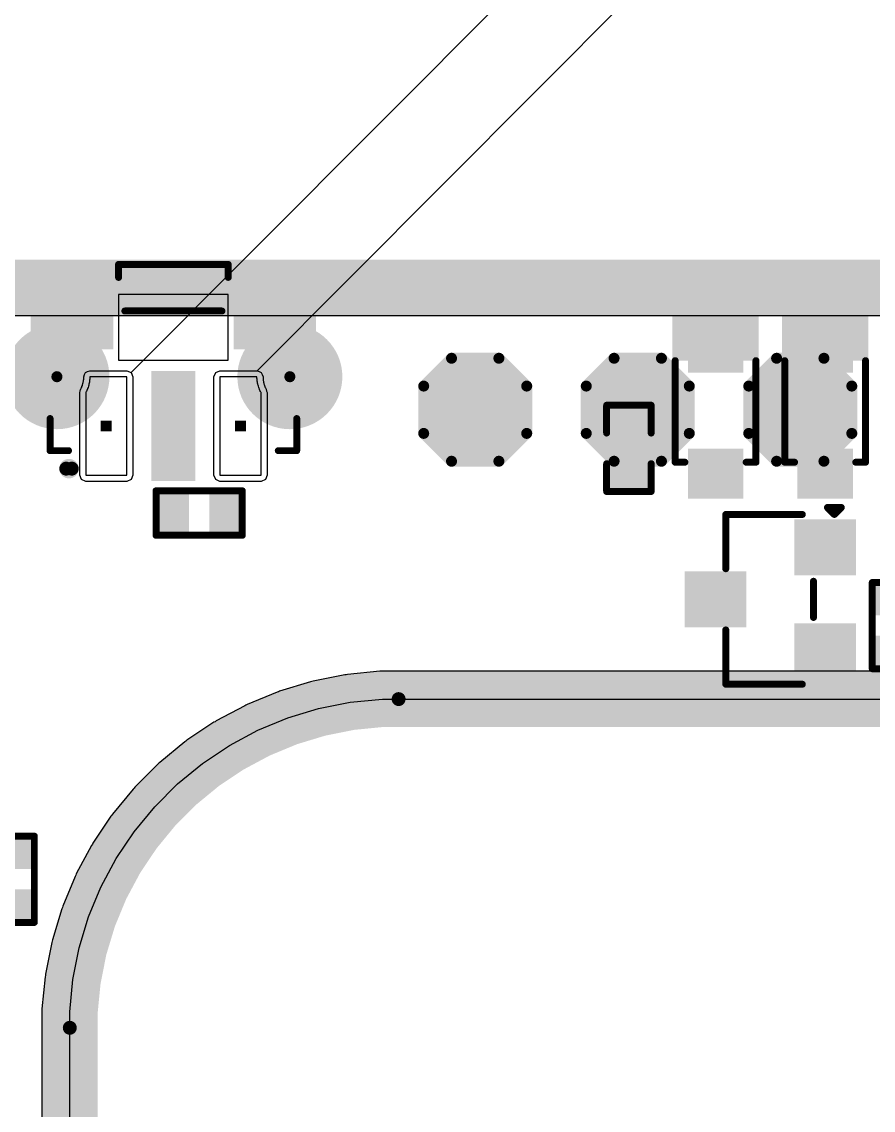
# Model space of a CAD drawing. Header units: inches. Extents: x -5 to 5450, y -4 to 5452.
# Drawn here: x 51.73 to 67.26, y 24.22 to 44.09 of the extents above; entities that cross this region are included whole.
import ezdxf

# ---------------------------------------------------------------- set-up
doc = ezdxf.new("R2010")
doc.units = ezdxf.units.IN
for name, color, linetype in [('Board_outline', 216, 'Continuous'), ('Bottom Layer', 5, 'Continuous'), ('Bottom Overlay', 54, 'Continuous'), ('Bottom Paste', 16, 'Continuous'), ('Bottom Solder', 6, 'Continuous'), ('Dimensions', 6, 'Continuous'), ('Ground', 76, 'Continuous'), ('Keep-Out Layer', 6, 'Continuous'), ('Multi-Layer', 9, 'Continuous'), ('Pad Holes', 156, 'Continuous'), ('Power', 16, 'Continuous'), ('Top Layer', 1, 'Continuous'), ('Top Overlay', 2, 'Continuous'), ('Top Paste', 8, 'Continuous'), ('Top Solder', 216, 'Continuous')]:
    doc.layers.add(name, color=color, linetype=linetype)

# ---------------------------------------------------------------- blocks, each defined once
blk = doc.blocks.new('TL3340AF160QG_B_20')
at = {"layer": 'Bottom Layer'}
for points in [[(-1.2, 0.525), (-2.5, 0.525), (-2.5, 1.425), (-1.2, 1.425)], [(1.2, 1.425), (2.5, 1.425), (2.5, 0.525), (1.2, 0.525)], [(-0.3, -0.075), (0.3, -0.075), (0.3, -1.875), (-0.3, -1.875)], [(-1.325, -0.875), (-1.125, -0.875), (-1.125, -1.075), (-1.325, -1.075)], [(-1.325, -0.875), (-1.125, -0.875), (-1.125, -1.075), (-1.325, -1.075)], [(1.125, -0.875), (1.325, -0.875), (1.325, -1.075), (1.125, -1.075)], [(1.125, -0.875), (1.325, -0.875), (1.325, -1.075), (1.125, -1.075)]]:
    blk.add_hatch(color=5, dxfattribs=at).paths.add_polyline_path(points)
at = {"layer": 'Bottom Paste'}
for points in [[(-1.2, 0.525), (-2.5, 0.525), (-2.5, 1.425), (-1.2, 1.425)], [(1.2, 1.425), (2.5, 1.425), (2.5, 0.525), (1.2, 0.525)], [(-0.3, -0.075), (0.3, -0.075), (0.3, -1.875), (-0.3, -1.875)]]:
    blk.add_hatch(color=16, dxfattribs=at).paths.add_polyline_path(points)
at = {"layer": 'Bottom Solder'}
for points in [[(-1.098, 0.423), (-2.602, 0.423), (-2.602, 1.527), (-1.098, 1.527)], [(1.098, 1.527), (2.602, 1.527), (2.602, 0.423), (1.098, 0.423)], [(-0.402, 0.027), (0.402, 0.027), (0.402, -1.977), (-0.402, -1.977)]]:
    blk.add_hatch(color=6, dxfattribs=at).paths.add_polyline_path(points)
h = blk.add_hatch(color=6, dxfattribs=at)
edge = h.paths.add_edge_path()
edge.add_arc((-2.125, -0.075), 0.102, 0, 360)
h = blk.add_hatch(color=6, dxfattribs=at)
edge = h.paths.add_edge_path()
edge.add_arc((2.125, -0.075), 0.102, 0, 360)
at = {"layer": 'Ground'}
h = blk.add_hatch(color=76, dxfattribs=at)
edge = h.paths.add_edge_path()
edge.add_arc((-2.125, -0.075), 0.958, 0, 360)
h = blk.add_hatch(color=76, dxfattribs=at)
edge = h.paths.add_edge_path()
edge.add_arc((2.125, -0.075), 0.958, 0, 360)
at = {"layer": 'Pad Holes'}
h = blk.add_hatch(color=7, dxfattribs=at)
edge = h.paths.add_edge_path()
edge.add_arc((-2.125, -0.075), 0.45, 0, 360)
h = blk.add_hatch(color=7, dxfattribs=at)
edge = h.paths.add_edge_path()
edge.add_arc((2.125, -0.075), 0.45, 0, 360)
at = {"layer": 'Power'}
h = blk.add_hatch(color=16, dxfattribs=at)
edge = h.paths.add_edge_path()
edge.add_arc((-2.125, -0.075), 0.958, 0, 360)
h = blk.add_hatch(color=16, dxfattribs=at)
edge = h.paths.add_edge_path()
edge.add_arc((2.125, -0.075), 0.958, 0, 360)
at = {"layer": 'Top Solder'}
h = blk.add_hatch(color=216, dxfattribs=at)
edge = h.paths.add_edge_path()
edge.add_arc((-2.125, -0.075), 0.102, 0, 360)
h = blk.add_hatch(color=216, dxfattribs=at)
edge = h.paths.add_edge_path()
edge.add_arc((2.125, -0.075), 0.102, 0, 360)
at = {"layer": 'Bottom Layer'}
for p, q in [((-1.536, -0.191), (-1.54, -0.209)), ((-1.533, -0.173), (-1.536, -0.191)), ((-1.531, -0.155), (-1.533, -0.173)), ((-1.53, -0.146), (-1.531, -0.155)), ((-1.529, -0.138), (-1.53, -0.146)), ((-1.53, -0.146), (-1.53, -0.146)), ((-1.526, -0.12), (-1.529, -0.138)), ((-1.525, -0.102), (-1.526, -0.12)), ((-0.85, -0.075), (-1.525, -0.075)), ((-1.525, -0.075), (-1.525, -0.084)), ((-1.525, -0.084), (-1.525, -0.102)), ((-0.85, -1.875), (-0.85, -0.075)), ((1.525, -0.075), (0.85, -0.075)), ((0.85, -0.075), (0.85, -1.875)), ((1.525, -0.084), (1.525, -0.075)), ((1.525, -0.102), (1.525, -0.084)), ((1.526, -0.12), (1.525, -0.102)), ((1.529, -0.138), (1.526, -0.12)), ((1.53, -0.146), (1.529, -0.138)), ((1.531, -0.155), (1.53, -0.146)), ((1.53, -0.146), (1.53, -0.146)), ((1.533, -0.173), (1.531, -0.155)), ((1.536, -0.191), (1.533, -0.173)), ((1.54, -0.209), (1.536, -0.191)), ((-1.595, -0.358), (-1.6, -0.365)), ((-1.6, -0.365), (-1.6, -0.375)), ((-1.6, -0.375), (-1.6, -1.875)), ((-1.587, -0.343), (-1.595, -0.358)), ((-1.579, -0.327), (-1.587, -0.343)), ((-1.572, -0.311), (-1.579, -0.327)), ((-1.569, -0.302), (-1.572, -0.311)), ((-1.565, -0.292), (-1.569, -0.302)), ((-1.557, -0.271), (-1.565, -0.292)), ((-1.551, -0.25), (-1.557, -0.271)), ((-1.545, -0.228), (-1.551, -0.25)), ((-1.543, -0.218), (-1.545, -0.228)), ((-1.54, -0.209), (-1.543, -0.218)), ((1.543, -0.218), (1.54, -0.209)), ((1.545, -0.228), (1.543, -0.218)), ((1.551, -0.25), (1.545, -0.228)), ((1.557, -0.271), (1.551, -0.25)), ((1.565, -0.292), (1.557, -0.271)), ((1.569, -0.302), (1.565, -0.292)), ((1.572, -0.311), (1.569, -0.302)), ((1.579, -0.327), (1.572, -0.311)), ((1.587, -0.343), (1.579, -0.327)), ((1.595, -0.358), (1.587, -0.343)), ((1.6, -0.365), (1.595, -0.358)), ((1.6, -0.375), (1.6, -0.365)), ((1.6, -1.875), (1.6, -0.375)), ((-1.6, -1.875), (-0.85, -1.875)), ((0.85, -1.875), (1.6, -1.875))]:
    blk.add_line(p, q, dxfattribs=at)
at = {"layer": 'Bottom Overlay', "const_width": 0.127}
for points in [[(-1, 1.975), (1, 1.975)], [(-1, 1.738), (-1, 1.975)], [(1, 1.738), (1, 1.975)], [(-0.887, 1.125), (0.887, 1.125)], [(-2.25, -1.425), (-2.25, -0.839)], [(2.25, -1.425), (2.25, -0.839)], [(-2.25, -1.425), (-1.913, -1.425)], [(1.913, -1.425), (2.25, -1.425)]]:
    blk.add_lwpolyline(points, dxfattribs=at)
at = {"layer": 'Bottom Overlay'}
for points, const_width in [([(-1.032, 1.975, 1), (-0.968, 1.975, 1)], 0.0635), ([(-1.032, 1.975, 1), (-0.968, 1.975, 1)], 0.0635), ([(0.968, 1.975, 1), (1.032, 1.975, 1)], 0.0635), ([(0.968, 1.975, 1), (1.032, 1.975, 1)], 0.0635), ([(-1.032, 1.738, 1), (-0.968, 1.738, 1)], 0.0635), ([(0.968, 1.738, 1), (1.032, 1.738, 1)], 0.0635), ([(-0.918, 1.125, 1), (-0.855, 1.125, 1)], 0.0635), ([(0.855, 1.125, 1), (0.918, 1.125, 1)], 0.0635), ([(-2.282, -0.839, 1), (-2.218, -0.839, 1)], 0.0635), ([(2.218, -0.839, 1), (2.282, -0.839, 1)], 0.0635), ([(-2.282, -1.425, 1), (-2.218, -1.425, 1)], 0.0635), ([(-2.282, -1.425, 1), (-2.218, -1.425, 1)], 0.0635), ([(-1.945, -1.425, 1), (-1.882, -1.425, 1)], 0.0635), ([(1.882, -1.425, 1), (1.945, -1.425, 1)], 0.0635), ([(2.218, -1.425, 1), (2.282, -1.425, 1)], 0.0635), ([(2.218, -1.425, 1), (2.282, -1.425, 1)], 0.0635), ([(-1.854, -1.753, 1), (-1.956, -1.753, 1)], 0.254), ([(-2.019, -1.753, 1), (-1.892, -1.753, 1)], 0.127), ([(-1.918, -1.753, 1), (-1.791, -1.753, 1)], 0.127)]:
    blk.add_lwpolyline(points, format="xyb", close=True, dxfattribs=dict(at, const_width=const_width))
at = {"layer": 'Bottom Solder'}
for p, q in [((-0.772, 0.003), (5395.378, 5414.549)), ((1.526, 0.035), (5395.378, 5414.549)), ((-1.619, -0.037), (-1.604, 0.001)), ((-1.604, 0.001), (-1.603, 0.002)), ((-1.603, 0.003), (-1.565, 0.019)), ((-1.603, 0.002), (-1.603, 0.003)), ((-1.565, 0.019), (-1.527, 0.035)), ((-1.527, 0.035), (-1.526, 0.035)), ((-1.526, 0.035), (-1.525, 0.035)), ((-1.525, 0.035), (-0.85, 0.035)), ((-0.85, 0.035), (-0.772, 0.003)), ((-0.772, 0.003), (-0.74, -0.075)), ((0.74, -0.075), (0.772, 0.003)), ((0.772, 0.003), (0.85, 0.035)), ((0.85, 0.035), (1.525, 0.035)), ((1.525, 0.035), (1.526, 0.035)), ((1.526, 0.035), (1.527, 0.035)), ((1.527, 0.035), (1.565, 0.018)), ((1.565, 0.018), (1.603, 0.003)), ((1.603, 0.003), (1.603, 0.002)), ((1.603, 0.002), (1.604, 0.001)), ((1.604, 0.001), (1.619, -0.037)), ((-1.652, -0.203), (-1.65, -0.194)), ((-1.65, -0.194), (-1.648, -0.192)), ((-1.649, -0.189), (-1.647, -0.182)), ((-1.648, -0.192), (-1.649, -0.189)), ((-1.647, -0.182), (-1.644, -0.169)), ((-1.644, -0.169), (-1.642, -0.157)), ((-1.642, -0.157), (-1.64, -0.143)), ((-1.64, -0.143), (-1.639, -0.136)), ((-1.639, -0.129), (-1.637, -0.123)), ((-1.638, -0.133), (-1.639, -0.129)), ((-1.639, -0.136), (-1.638, -0.133)), ((-1.637, -0.123), (-1.636, -0.11)), ((-1.636, -0.11), (-1.635, -0.097)), ((-1.635, -0.075), (-1.619, -0.037)), ((-1.635, -0.076), (-1.635, -0.075)), ((-1.635, -0.077), (-1.635, -0.076)), ((-1.635, -0.084), (-1.635, -0.077)), ((-1.635, -0.097), (-1.635, -0.084)), ((-0.74, -0.075), (-0.74, -1.875)), ((0.74, -1.875), (0.74, -0.075)), ((1.619, -0.037), (1.635, -0.075)), ((1.635, -0.075), (1.635, -0.076)), ((1.635, -0.076), (1.635, -0.077)), ((1.635, -0.077), (1.635, -0.084)), ((1.635, -0.084), (1.635, -0.097)), ((1.635, -0.097), (1.636, -0.11)), ((1.636, -0.11), (1.637, -0.123)), ((1.637, -0.123), (1.639, -0.129)), ((1.639, -0.129), (1.638, -0.133)), ((1.638, -0.133), (1.639, -0.136)), ((1.639, -0.136), (1.64, -0.143)), ((1.64, -0.143), (1.642, -0.157)), ((1.642, -0.157), (1.644, -0.169)), ((1.644, -0.169), (1.647, -0.182)), ((1.647, -0.182), (1.649, -0.189)), ((1.649, -0.189), (1.648, -0.192)), ((1.648, -0.192), (1.65, -0.194)), ((1.65, -0.194), (1.652, -0.203)), ((-1.71, -0.366), (-1.699, -0.338)), ((-1.71, -0.375), (-1.71, -0.366)), ((-1.71, -1.875), (-1.71, -0.375)), ((-1.699, -0.338), (-1.694, -0.309)), ((-1.694, -0.309), (-1.691, -0.303)), ((-1.691, -0.303), (-1.685, -0.292)), ((-1.685, -0.292), (-1.68, -0.281)), ((-1.68, -0.281), (-1.675, -0.27)), ((-1.675, -0.27), (-1.672, -0.264)), ((-1.672, -0.264), (-1.671, -0.262)), ((-1.671, -0.26), (-1.668, -0.252)), ((-1.671, -0.262), (-1.671, -0.26)), ((-1.668, -0.252), (-1.661, -0.235)), ((-1.661, -0.235), (-1.656, -0.22)), ((-1.656, -0.22), (-1.652, -0.203)), ((1.652, -0.203), (1.656, -0.22)), ((1.656, -0.22), (1.661, -0.235)), ((1.661, -0.235), (1.668, -0.252)), ((1.668, -0.252), (1.671, -0.26)), ((1.671, -0.26), (1.671, -0.262)), ((1.671, -0.262), (1.672, -0.264)), ((1.672, -0.264), (1.675, -0.27)), ((1.675, -0.27), (1.679, -0.281)), ((1.679, -0.281), (1.685, -0.292)), ((1.685, -0.292), (1.691, -0.303)), ((1.691, -0.303), (1.694, -0.309)), ((1.694, -0.309), (1.699, -0.338)), ((1.699, -0.338), (1.71, -0.366)), ((1.71, -0.366), (1.71, -0.375)), ((1.71, -0.375), (1.71, -1.875)), ((-1.678, -1.953), (-1.71, -1.875)), ((-1.6, -1.985), (-1.678, -1.953)), ((-0.85, -1.985), (-1.6, -1.985)), ((-0.772, -1.953), (-0.85, -1.985)), ((-0.74, -1.875), (-0.772, -1.953)), ((0.772, -1.953), (0.74, -1.875)), ((0.85, -1.985), (0.772, -1.953)), ((1.6, -1.985), (0.85, -1.985)), ((1.678, -1.953), (1.6, -1.985)), ((1.71, -1.875), (1.678, -1.953))]:
    blk.add_line(p, q, dxfattribs=at)
at = {"layer": 'Keep-Out Layer'}
for p, q in [((1, 1.425), (-1, 1.425)), ((-1, 1.425), (-1, 0.225)), ((1, 0.225), (1, 1.425)), ((-1, 0.225), (1, 0.225))]:
    blk.add_line(p, q, dxfattribs=at)
blk = doc.blocks.new('R___0402_B_62')
at = {"layer": 'Bottom Layer'}
for points in [[(-0.241, 0.318), (-0.241, -0.318), (-0.699, -0.318), (-0.699, 0.318)], [(0.699, 0.318), (0.699, -0.318), (0.241, -0.318), (0.241, 0.318)]]:
    blk.add_hatch(color=5, dxfattribs=at).paths.add_polyline_path(points)
at = {"layer": 'Bottom Paste'}
for points in [[(-0.241, 0.318), (-0.241, -0.318), (-0.699, -0.318), (-0.699, 0.318)], [(0.699, 0.318), (0.699, -0.318), (0.241, -0.318), (0.241, 0.318)]]:
    blk.add_hatch(color=16, dxfattribs=at).paths.add_polyline_path(points)
at = {"layer": 'Bottom Solder'}
for points in [[(-0.186, 0.373), (-0.186, -0.373), (-0.754, -0.373), (-0.754, 0.373)], [(0.754, 0.373), (0.754, -0.373), (0.186, -0.373), (0.186, 0.373)]]:
    blk.add_hatch(color=6, dxfattribs=at).paths.add_polyline_path(points)
at = {"layer": 'Bottom Overlay'}
for points, const_width in [([(0.787, 0.406), (-0.787, 0.406)], 0.127), ([(-0.787, 0.406), (-0.787, -0.406)], 0.127), ([(0.813, 0.432), (-0.813, 0.432)], 0.00323), ([(0.787, 0.406), (0.787, -0.406)], 0.127), ([(0.787, -0.406), (-0.787, -0.406)], 0.127)]:
    blk.add_lwpolyline(points, dxfattribs=dict(at, const_width=const_width))
for points, const_width in [([(-0.819, 0.406, 1), (-0.756, 0.406, 1)], 0.0635), ([(-0.819, 0.406, 1), (-0.756, 0.406, 1)], 0.0635), ([(-0.814, 0.432, 1), (-0.812, 0.432, 1)], 0.00161), ([(0.756, 0.406, 1), (0.819, 0.406, 1)], 0.0635), ([(0.756, 0.406, 1), (0.819, 0.406, 1)], 0.0635), ([(0.812, 0.432, 1), (0.814, 0.432, 1)], 0.00161), ([(-0.819, -0.406, 1), (-0.756, -0.406, 1)], 0.0635), ([(-0.819, -0.406, 1), (-0.756, -0.406, 1)], 0.0635), ([(0.756, -0.406, 1), (0.819, -0.406, 1)], 0.0635), ([(0.756, -0.406, 1), (0.819, -0.406, 1)], 0.0635)]:
    blk.add_lwpolyline(points, format="xyb", close=True, dxfattribs=dict(at, const_width=const_width))
blk = doc.blocks.new('R___0402_75')
at = {"layer": 'Top Layer'}
for points in [[(-0.699, -0.318), (-0.699, 0.318), (-0.241, 0.318), (-0.241, -0.318)], [(0.241, -0.318), (0.241, 0.318), (0.699, 0.318), (0.699, -0.318)]]:
    blk.add_hatch(color=1, dxfattribs=at).paths.add_polyline_path(points)
at = {"layer": 'Top Paste'}
for points in [[(-0.699, -0.318), (-0.699, 0.318), (-0.241, 0.318), (-0.241, -0.318)], [(0.241, -0.318), (0.241, 0.318), (0.699, 0.318), (0.699, -0.318)]]:
    blk.add_hatch(color=8, dxfattribs=at).paths.add_polyline_path(points)
at = {"layer": 'Top Solder'}
for points in [[(-0.754, -0.373), (-0.754, 0.373), (-0.186, 0.373), (-0.186, -0.373)], [(0.186, -0.373), (0.186, 0.373), (0.754, 0.373), (0.754, -0.373)]]:
    blk.add_hatch(color=216, dxfattribs=at).paths.add_polyline_path(points)
at = {"layer": 'Top Overlay'}
for points, const_width in [([(-0.787, 0.406), (0.787, 0.406)], 0.127), ([(-0.787, 0.406), (-0.787, -0.406)], 0.127), ([(0.787, 0.406), (0.787, -0.406)], 0.127), ([(-0.787, -0.406), (0.787, -0.406)], 0.127), ([(-0.813, -0.432), (0.813, -0.432)], 0.00323)]:
    blk.add_lwpolyline(points, dxfattribs=dict(at, const_width=const_width))
for points, const_width in [([(-0.819, 0.406, 1), (-0.756, 0.406, 1)], 0.0635), ([(-0.819, 0.406, 1), (-0.756, 0.406, 1)], 0.0635), ([(0.756, 0.406, 1), (0.819, 0.406, 1)], 0.0635), ([(0.756, 0.406, 1), (0.819, 0.406, 1)], 0.0635), ([(-0.819, -0.406, 1), (-0.756, -0.406, 1)], 0.0635), ([(-0.819, -0.406, 1), (-0.756, -0.406, 1)], 0.0635), ([(0.756, -0.406, 1), (0.819, -0.406, 1)], 0.0635), ([(0.756, -0.406, 1), (0.819, -0.406, 1)], 0.0635), ([(-0.814, -0.432, 1), (-0.812, -0.432, 1)], 0.00161), ([(0.812, -0.432, 1), (0.814, -0.432, 1)], 0.00161)]:
    blk.add_lwpolyline(points, format="xyb", close=True, dxfattribs=dict(at, const_width=const_width))
blk = doc.blocks.new('R___0402_B_81')
at = {"layer": 'Bottom Layer'}
for points in [[(-0.241, 0.318), (-0.241, -0.318), (-0.699, -0.318), (-0.699, 0.318)], [(0.699, 0.318), (0.699, -0.318), (0.241, -0.318), (0.241, 0.318)]]:
    blk.add_hatch(color=5, dxfattribs=at).paths.add_polyline_path(points)
at = {"layer": 'Bottom Paste'}
for points in [[(-0.241, 0.318), (-0.241, -0.318), (-0.699, -0.318), (-0.699, 0.318)], [(0.699, 0.318), (0.699, -0.318), (0.241, -0.318), (0.241, 0.318)]]:
    blk.add_hatch(color=16, dxfattribs=at).paths.add_polyline_path(points)
at = {"layer": 'Bottom Solder'}
for points in [[(-0.186, 0.373), (-0.186, -0.373), (-0.754, -0.373), (-0.754, 0.373)], [(0.754, 0.373), (0.754, -0.373), (0.186, -0.373), (0.186, 0.373)]]:
    blk.add_hatch(color=6, dxfattribs=at).paths.add_polyline_path(points)
at = {"layer": 'Bottom Overlay'}
for points, const_width in [([(-0.787, 0.406), (0.787, 0.406)], 0.127), ([(-0.787, 0.406), (-0.787, -0.406)], 0.127), ([(-0.813, 0.432), (0.813, 0.432)], 0.00323), ([(0.787, 0.406), (0.787, -0.406)], 0.127), ([(-0.787, -0.406), (0.787, -0.406)], 0.127)]:
    blk.add_lwpolyline(points, dxfattribs=dict(at, const_width=const_width))
for points, const_width in [([(-0.819, 0.406, 1), (-0.756, 0.406, 1)], 0.0635), ([(-0.819, 0.406, 1), (-0.756, 0.406, 1)], 0.0635), ([(-0.814, 0.432, 1), (-0.812, 0.432, 1)], 0.00161), ([(0.756, 0.406, 1), (0.819, 0.406, 1)], 0.0635), ([(0.756, 0.406, 1), (0.819, 0.406, 1)], 0.0635), ([(0.812, 0.432, 1), (0.814, 0.432, 1)], 0.00161), ([(-0.819, -0.406, 1), (-0.756, -0.406, 1)], 0.0635), ([(-0.819, -0.406, 1), (-0.756, -0.406, 1)], 0.0635), ([(0.756, -0.406, 1), (0.819, -0.406, 1)], 0.0635), ([(0.756, -0.406, 1), (0.819, -0.406, 1)], 0.0635)]:
    blk.add_lwpolyline(points, format="xyb", close=True, dxfattribs=dict(at, const_width=const_width))
blk = doc.blocks.new('SOT_23_B_98')
at = {"layer": 'Bottom Layer'}
for points in [[(-1.36, 1.46), (-0.54, 1.46), (-0.54, 0.54), (-1.36, 0.54)], [(0.54, 1.46), (1.36, 1.46), (1.36, 0.54), (0.54, 0.54)], [(-0.41, -0.54), (0.41, -0.54), (0.41, -1.46), (-0.41, -1.46)]]:
    blk.add_hatch(color=5, dxfattribs=at).paths.add_polyline_path(points)
at = {"layer": 'Bottom Paste'}
for points in [[(-1.36, 1.46), (-0.54, 1.46), (-0.54, 0.54), (-1.36, 0.54)], [(0.54, 1.46), (1.36, 1.46), (1.36, 0.54), (0.54, 0.54)], [(-0.41, -0.54), (0.41, -0.54), (0.41, -1.46), (-0.41, -1.46)]]:
    blk.add_hatch(color=16, dxfattribs=at).paths.add_polyline_path(points)
at = {"layer": 'Bottom Solder'}
for points in [[(-1.462, 1.562), (-0.438, 1.562), (-0.438, 0.438), (-1.462, 0.438)], [(0.438, 1.562), (1.462, 1.562), (1.462, 0.438), (0.438, 0.438)], [(-0.512, -0.438), (0.512, -0.438), (0.512, -1.562), (-0.512, -1.562)]]:
    blk.add_hatch(color=6, dxfattribs=at).paths.add_polyline_path(points)
at = {"layer": 'Bottom Overlay', "const_width": 0.127}
for points in [[(-1.549, 1.168), (-1.676, 1.295)], [(-1.676, 1.041), (-1.676, 1.295)], [(-1.676, 1.041), (-1.549, 1.168)], [(0.33, 0.787), (-0.33, 0.787)], [(-1.549, -0.813), (-1.549, 0.584)], [(1.549, -0.813), (1.549, 0.584)], [(-0.559, -0.813), (-1.549, -0.813)], [(1.549, -0.813), (0.559, -0.813)]]:
    blk.add_lwpolyline(points, dxfattribs=at)
at = {"layer": 'Bottom Overlay', "const_width": 0.0635}
for points in [[(-1.708, 1.295, 1), (-1.645, 1.295, 1)], [(-1.708, 1.295, 1), (-1.645, 1.295, 1)], [(-1.581, 1.168, 1), (-1.518, 1.168, 1)], [(-1.581, 1.168, 1), (-1.518, 1.168, 1)], [(-1.708, 1.041, 1), (-1.645, 1.041, 1)], [(-1.708, 1.041, 1), (-1.645, 1.041, 1)], [(-0.362, 0.787, 1), (-0.298, 0.787, 1)], [(0.298, 0.787, 1), (0.362, 0.787, 1)], [(-1.581, 0.584, 1), (-1.518, 0.584, 1)], [(1.518, 0.584, 1), (1.581, 0.584, 1)], [(-1.581, -0.813, 1), (-1.518, -0.813, 1)], [(-1.581, -0.813, 1), (-1.518, -0.813, 1)], [(-0.591, -0.813, 1), (-0.527, -0.813, 1)], [(0.527, -0.813, 1), (0.591, -0.813, 1)], [(1.518, -0.813, 1), (1.581, -0.813, 1)], [(1.518, -0.813, 1), (1.581, -0.813, 1)]]:
    blk.add_lwpolyline(points, format="xyb", close=True, dxfattribs=at)
blk = doc.blocks.new('T__________132')
at = {"layer": 'Top Layer'}
blk.add_hatch(color=1, dxfattribs=at).paths.add_polyline_path([(0.381, 0.762), (-0.381, 0.762), (-0.762, 0.381), (-0.762, -0.381), (-0.381, -0.762), (0.381, -0.762), (0.762, -0.381), (0.762, 0.381)])
at = {"layer": 'Top Paste'}
blk.add_hatch(color=8, dxfattribs=at).paths.add_polyline_path([(0.381, 0.762), (-0.381, 0.762), (-0.762, 0.381), (-0.762, -0.381), (-0.381, -0.762), (0.381, -0.762), (0.762, -0.381), (0.762, 0.381)])
at = {"layer": 'Top Solder'}
blk.add_hatch(color=216, dxfattribs=at).paths.add_polyline_path([(0.432, 0.864), (-0.432, 0.864), (-0.864, 0.432), (-0.864, -0.432), (-0.432, -0.864), (0.432, -0.864), (0.864, -0.432), (0.864, 0.432)])
at = {"layer": 'Top Overlay', "const_width": 0.2}
for points in [[(-0.432, 0.94), (-0.94, 0.432)], [(0.432, 0.94), (-0.432, 0.94)], [(0.94, 0.432), (0.432, 0.94)], [(-0.94, 0.432), (-0.94, -0.432)], [(0.94, 0.432), (0.94, -0.432)], [(-0.432, -0.94), (-0.94, -0.432)], [(0.94, -0.432), (0.432, -0.94)], [(0.432, -0.94), (-0.432, -0.94)]]:
    blk.add_lwpolyline(points, dxfattribs=at)
at = {"layer": 'Top Overlay', "const_width": 0.1}
for points in [[(-0.482, 0.94, 1), (-0.382, 0.94, 1)], [(-0.482, 0.94, 1), (-0.382, 0.94, 1)], [(0.382, 0.94, 1), (0.482, 0.94, 1)], [(0.382, 0.94, 1), (0.482, 0.94, 1)], [(-0.99, 0.432, 1), (-0.89, 0.432, 1)], [(-0.99, 0.432, 1), (-0.89, 0.432, 1)], [(0.89, 0.432, 1), (0.99, 0.432, 1)], [(0.89, 0.432, 1), (0.99, 0.432, 1)], [(-0.99, -0.432, 1), (-0.89, -0.432, 1)], [(-0.99, -0.432, 1), (-0.89, -0.432, 1)], [(0.89, -0.432, 1), (0.99, -0.432, 1)], [(0.89, -0.432, 1), (0.99, -0.432, 1)], [(-0.482, -0.94, 1), (-0.382, -0.94, 1)], [(-0.482, -0.94, 1), (-0.382, -0.94, 1)], [(0.382, -0.94, 1), (0.482, -0.94, 1)], [(0.382, -0.94, 1), (0.482, -0.94, 1)]]:
    blk.add_lwpolyline(points, format="xyb", close=True, dxfattribs=at)
blk = doc.blocks.new('T__________135')
at = {"layer": 'Top Layer'}
blk.add_hatch(color=1, dxfattribs=at).paths.add_polyline_path([(0.381, 0.762), (-0.381, 0.762), (-0.762, 0.381), (-0.762, -0.381), (-0.381, -0.762), (0.381, -0.762), (0.762, -0.381), (0.762, 0.381)])
at = {"layer": 'Top Paste'}
blk.add_hatch(color=8, dxfattribs=at).paths.add_polyline_path([(0.381, 0.762), (-0.381, 0.762), (-0.762, 0.381), (-0.762, -0.381), (-0.381, -0.762), (0.381, -0.762), (0.762, -0.381), (0.762, 0.381)])
at = {"layer": 'Top Solder'}
blk.add_hatch(color=216, dxfattribs=at).paths.add_polyline_path([(0.432, 0.864), (-0.432, 0.864), (-0.864, 0.432), (-0.864, -0.432), (-0.432, -0.864), (0.432, -0.864), (0.864, -0.432), (0.864, 0.432)])
at = {"layer": 'Top Overlay', "const_width": 0.2}
for points in [[(-0.432, 0.94), (-0.94, 0.432)], [(0.432, 0.94), (-0.432, 0.94)], [(0.94, 0.432), (0.432, 0.94)], [(-0.94, 0.432), (-0.94, -0.432)], [(0.94, 0.432), (0.94, -0.432)], [(-0.432, -0.94), (-0.94, -0.432)], [(0.94, -0.432), (0.432, -0.94)], [(0.432, -0.94), (-0.432, -0.94)]]:
    blk.add_lwpolyline(points, dxfattribs=at)
at = {"layer": 'Top Overlay', "const_width": 0.1}
for points in [[(-0.482, 0.94, 1), (-0.382, 0.94, 1)], [(-0.482, 0.94, 1), (-0.382, 0.94, 1)], [(0.382, 0.94, 1), (0.482, 0.94, 1)], [(0.382, 0.94, 1), (0.482, 0.94, 1)], [(-0.99, 0.432, 1), (-0.89, 0.432, 1)], [(-0.99, 0.432, 1), (-0.89, 0.432, 1)], [(0.89, 0.432, 1), (0.99, 0.432, 1)], [(0.89, 0.432, 1), (0.99, 0.432, 1)], [(-0.99, -0.432, 1), (-0.89, -0.432, 1)], [(-0.99, -0.432, 1), (-0.89, -0.432, 1)], [(0.89, -0.432, 1), (0.99, -0.432, 1)], [(0.89, -0.432, 1), (0.99, -0.432, 1)], [(-0.482, -0.94, 1), (-0.382, -0.94, 1)], [(-0.482, -0.94, 1), (-0.382, -0.94, 1)], [(0.382, -0.94, 1), (0.482, -0.94, 1)], [(0.382, -0.94, 1), (0.482, -0.94, 1)]]:
    blk.add_lwpolyline(points, format="xyb", close=True, dxfattribs=at)
blk = doc.blocks.new('T__________139')
at = {"layer": 'Top Layer'}
blk.add_hatch(color=1, dxfattribs=at).paths.add_polyline_path([(0.381, 0.762), (-0.381, 0.762), (-0.762, 0.381), (-0.762, -0.381), (-0.381, -0.762), (0.381, -0.762), (0.762, -0.381), (0.762, 0.381)])
at = {"layer": 'Top Paste'}
blk.add_hatch(color=8, dxfattribs=at).paths.add_polyline_path([(0.381, 0.762), (-0.381, 0.762), (-0.762, 0.381), (-0.762, -0.381), (-0.381, -0.762), (0.381, -0.762), (0.762, -0.381), (0.762, 0.381)])
at = {"layer": 'Top Solder'}
blk.add_hatch(color=216, dxfattribs=at).paths.add_polyline_path([(0.432, 0.864), (-0.432, 0.864), (-0.864, 0.432), (-0.864, -0.432), (-0.432, -0.864), (0.432, -0.864), (0.864, -0.432), (0.864, 0.432)])
at = {"layer": 'Top Overlay', "const_width": 0.2}
for points in [[(-0.432, 0.94), (-0.94, 0.432)], [(0.432, 0.94), (-0.432, 0.94)], [(0.94, 0.432), (0.432, 0.94)], [(-0.94, 0.432), (-0.94, -0.432)], [(0.94, 0.432), (0.94, -0.432)], [(-0.432, -0.94), (-0.94, -0.432)], [(0.94, -0.432), (0.432, -0.94)], [(0.432, -0.94), (-0.432, -0.94)]]:
    blk.add_lwpolyline(points, dxfattribs=at)
at = {"layer": 'Top Overlay', "const_width": 0.1}
for points in [[(-0.482, 0.94, 1), (-0.382, 0.94, 1)], [(-0.482, 0.94, 1), (-0.382, 0.94, 1)], [(0.382, 0.94, 1), (0.482, 0.94, 1)], [(0.382, 0.94, 1), (0.482, 0.94, 1)], [(-0.99, 0.432, 1), (-0.89, 0.432, 1)], [(-0.99, 0.432, 1), (-0.89, 0.432, 1)], [(0.89, 0.432, 1), (0.99, 0.432, 1)], [(0.89, 0.432, 1), (0.99, 0.432, 1)], [(-0.99, -0.432, 1), (-0.89, -0.432, 1)], [(-0.99, -0.432, 1), (-0.89, -0.432, 1)], [(0.89, -0.432, 1), (0.99, -0.432, 1)], [(0.89, -0.432, 1), (0.99, -0.432, 1)], [(-0.482, -0.94, 1), (-0.382, -0.94, 1)], [(-0.482, -0.94, 1), (-0.382, -0.94, 1)], [(0.382, -0.94, 1), (0.482, -0.94, 1)], [(0.382, -0.94, 1), (0.482, -0.94, 1)]]:
    blk.add_lwpolyline(points, format="xyb", close=True, dxfattribs=at)
blk = doc.blocks.new('SOD_323_B_171')
at = {"layer": 'Bottom Layer'}
for points in [[(-0.75, -0.45), (-1.55, -0.45), (-1.55, 0.45), (-0.75, 0.45)], [(1.55, -0.45), (0.75, -0.45), (0.75, 0.45), (1.55, 0.45)]]:
    blk.add_hatch(color=5, dxfattribs=at).paths.add_polyline_path(points)
at = {"layer": 'Bottom Overlay'}
for points in [[(-2.007, 0.482), (-0.914, 0.482), (-0.914, 0.787), (-2.007, 0.787)], [(-2.007, -0.509), (-1.575, -0.509), (-1.575, 0.507), (-2.007, 0.507)], [(-2.007, -0.788), (-0.914, -0.788), (-0.914, -0.483), (-2.007, -0.483)]]:
    blk.add_hatch(color=54, dxfattribs=at).paths.add_polyline_path(points)
at = {"layer": 'Bottom Paste'}
for points in [[(-0.75, -0.45), (-1.55, -0.45), (-1.55, 0.45), (-0.75, 0.45)], [(1.55, -0.45), (0.75, -0.45), (0.75, 0.45), (1.55, 0.45)]]:
    blk.add_hatch(color=16, dxfattribs=at).paths.add_polyline_path(points)
at = {"layer": 'Bottom Solder'}
for points in [[(-0.695, -0.505), (-1.605, -0.505), (-1.605, 0.505), (-0.695, 0.505)], [(1.605, -0.505), (0.695, -0.505), (0.695, 0.505), (1.605, 0.505)]]:
    blk.add_hatch(color=6, dxfattribs=at).paths.add_polyline_path(points)
at = {"layer": 'Bottom Overlay', "const_width": 0.127}
for points in [[(0.94, 0.737), (-0.914, 0.737)], [(0.94, 0.559), (0.94, 0.737)], [(0.94, -0.737), (0.94, -0.559)], [(0.94, -0.737), (-0.914, -0.737)]]:
    blk.add_lwpolyline(points, dxfattribs=at)
at = {"layer": 'Bottom Overlay', "const_width": 0.0635}
for points in [[(-0.946, 0.737, 1), (-0.883, 0.737, 1)], [(0.908, 0.737, 1), (0.972, 0.737, 1)], [(0.908, 0.737, 1), (0.972, 0.737, 1)], [(0.908, 0.559, 1), (0.972, 0.559, 1)], [(0.908, -0.559, 1), (0.972, -0.559, 1)], [(-0.946, -0.737, 1), (-0.883, -0.737, 1)], [(0.908, -0.737, 1), (0.972, -0.737, 1)], [(0.908, -0.737, 1), (0.972, -0.737, 1)]]:
    blk.add_lwpolyline(points, format="xyb", close=True, dxfattribs=at)
blk = doc.blocks.new('SOD_323_B_172')
at = {"layer": 'Bottom Layer'}
for points in [[(-0.75, -0.45), (-1.55, -0.45), (-1.55, 0.45), (-0.75, 0.45)], [(1.55, -0.45), (0.75, -0.45), (0.75, 0.45), (1.55, 0.45)]]:
    blk.add_hatch(color=5, dxfattribs=at).paths.add_polyline_path(points)
at = {"layer": 'Bottom Overlay'}
for points in [[(-2.007, 0.482), (-0.914, 0.482), (-0.914, 0.787), (-2.007, 0.787)], [(-2.007, -0.509), (-1.575, -0.509), (-1.575, 0.507), (-2.007, 0.507)], [(-2.007, -0.788), (-0.914, -0.788), (-0.914, -0.483), (-2.007, -0.483)]]:
    blk.add_hatch(color=54, dxfattribs=at).paths.add_polyline_path(points)
at = {"layer": 'Bottom Paste'}
for points in [[(-0.75, -0.45), (-1.55, -0.45), (-1.55, 0.45), (-0.75, 0.45)], [(1.55, -0.45), (0.75, -0.45), (0.75, 0.45), (1.55, 0.45)]]:
    blk.add_hatch(color=16, dxfattribs=at).paths.add_polyline_path(points)
at = {"layer": 'Bottom Solder'}
for points in [[(-0.695, -0.505), (-1.605, -0.505), (-1.605, 0.505), (-0.695, 0.505)], [(1.605, -0.505), (0.695, -0.505), (0.695, 0.505), (1.605, 0.505)]]:
    blk.add_hatch(color=6, dxfattribs=at).paths.add_polyline_path(points)
at = {"layer": 'Bottom Overlay', "const_width": 0.127}
for points in [[(0.94, 0.737), (-0.914, 0.737)], [(0.94, 0.559), (0.94, 0.737)], [(0.94, -0.737), (0.94, -0.559)], [(0.94, -0.737), (-0.914, -0.737)]]:
    blk.add_lwpolyline(points, dxfattribs=at)
at = {"layer": 'Bottom Overlay', "const_width": 0.0635}
for points in [[(-0.946, 0.737, 1), (-0.883, 0.737, 1)], [(0.908, 0.737, 1), (0.972, 0.737, 1)], [(0.908, 0.737, 1), (0.972, 0.737, 1)], [(0.908, 0.559, 1), (0.972, 0.559, 1)], [(0.908, -0.559, 1), (0.972, -0.559, 1)], [(-0.946, -0.737, 1), (-0.883, -0.737, 1)], [(0.908, -0.737, 1), (0.972, -0.737, 1)], [(0.908, -0.737, 1), (0.972, -0.737, 1)]]:
    blk.add_lwpolyline(points, format="xyb", close=True, dxfattribs=at)
blk = doc.blocks.new('____0402_B_225')
at = {"layer": 'Bottom Layer'}
for points in [[(-0.241, 0.318), (-0.241, -0.318), (-0.699, -0.318), (-0.699, 0.318)], [(0.699, 0.318), (0.699, -0.318), (0.241, -0.318), (0.241, 0.318)]]:
    blk.add_hatch(color=5, dxfattribs=at).paths.add_polyline_path(points)
at = {"layer": 'Bottom Paste'}
for points in [[(-0.241, 0.318), (-0.241, -0.318), (-0.699, -0.318), (-0.699, 0.318)], [(0.699, 0.318), (0.699, -0.318), (0.241, -0.318), (0.241, 0.318)]]:
    blk.add_hatch(color=16, dxfattribs=at).paths.add_polyline_path(points)
at = {"layer": 'Bottom Solder'}
for points in [[(-0.181, 0.377), (-0.181, -0.377), (-0.758, -0.377), (-0.758, 0.377)], [(0.758, 0.377), (0.758, -0.377), (0.181, -0.377), (0.181, 0.377)]]:
    blk.add_hatch(color=6, dxfattribs=at).paths.add_polyline_path(points)
at = {"layer": 'Bottom Overlay', "const_width": 0.127}
for points in [[(-0.787, 0.406), (-0.279, 0.406)], [(-0.787, 0.406), (-0.787, -0.406)], [(0.279, 0.406), (0.787, 0.406)], [(0.787, 0.406), (0.787, -0.406)], [(-0.787, -0.406), (-0.279, -0.406)], [(0.279, -0.406), (0.787, -0.406)]]:
    blk.add_lwpolyline(points, dxfattribs=at)
at = {"layer": 'Bottom Overlay', "const_width": 0.0635}
for points in [[(-0.819, 0.406, 1), (-0.756, 0.406, 1)], [(-0.819, 0.406, 1), (-0.756, 0.406, 1)], [(-0.311, 0.406, 1), (-0.248, 0.406, 1)], [(0.248, 0.406, 1), (0.311, 0.406, 1)], [(0.756, 0.406, 1), (0.819, 0.406, 1)], [(0.756, 0.406, 1), (0.819, 0.406, 1)], [(-0.819, -0.406, 1), (-0.756, -0.406, 1)], [(-0.819, -0.406, 1), (-0.756, -0.406, 1)], [(-0.311, -0.406, 1), (-0.248, -0.406, 1)], [(0.248, -0.406, 1), (0.311, -0.406, 1)], [(0.756, -0.406, 1), (0.819, -0.406, 1)], [(0.756, -0.406, 1), (0.819, -0.406, 1)]]:
    blk.add_lwpolyline(points, format="xyb", close=True, dxfattribs=at)

msp = doc.modelspace()

# ---------------------------------------------------------------- linework, layer by layer
at = {"layer": 'Board_outline', "const_width": 0.254}
for points in [[(12.33, 39.237), (84.33, 39.237)], [(12.33, 39.237), (84.33, 39.237)], [(58.603, 31.726), (69.58, 31.726)], [(52.603, 14.749), (52.603, 25.726)]]:
    msp.add_lwpolyline(points, dxfattribs=at)
msp.add_lwpolyline([(52.603, 25.726, -0.414214), (58.603, 31.726)], format="xyb", dxfattribs=at)
at = {"layer": 'Board_outline', "const_width": 0.127}
for points in [[(58.539, 31.726, 1), (58.666, 31.726, 1)], [(58.539, 31.726, 1), (58.666, 31.726, 1)], [(52.539, 25.726, 1), (52.666, 25.726, 1)], [(52.539, 25.726, 1), (52.666, 25.726, 1)]]:
    msp.add_lwpolyline(points, format="xyb", close=True, dxfattribs=at)
at = {"layer": 'Dimensions'}
for p, q in [((57.143, 31.553), (57.721, 31.668)), ((57.721, 31.668), (58.308, 31.726)), ((58.308, 31.726), (58.603, 31.726)), ((58.603, 31.726), (58.603, 31.726)), ((58.603, 31.726), (69.58, 31.726)), ((56.579, 31.382), (57.143, 31.553)), ((56.034, 31.156), (56.579, 31.382)), ((55.515, 30.878), (56.034, 31.156)), ((55.024, 30.551), (55.515, 30.878)), ((54.569, 30.177), (55.024, 30.551)), ((54.152, 29.76), (54.569, 30.177)), ((53.778, 29.304), (54.152, 29.76)), ((53.45, 28.814), (53.778, 29.304)), ((53.172, 28.294), (53.45, 28.814)), ((52.947, 27.749), (53.172, 28.294)), ((52.776, 27.185), (52.947, 27.749)), ((52.661, 26.607), (52.776, 27.185)), ((52.603, 26.02), (52.661, 26.607)), ((52.603, 25.726), (52.603, 26.02)), ((52.603, 14.749), (52.603, 25.726))]:
    msp.add_line(p, q, dxfattribs=at)
at = {"layer": 'Ground'}
for p, q in [((12.33, 38.727), (84.33, 38.727)), ((58.258, 32.234), (57.671, 32.176)), ((58.283, 32.234), (58.258, 32.234)), ((58.308, 32.236), (58.283, 32.234)), ((58.603, 32.236), (58.308, 32.236)), ((69.58, 32.236), (58.603, 32.236)), ((58.603, 32.236), (58.603, 32.236)), ((56.995, 32.041), (56.431, 31.87)), ((57.02, 32.046), (56.995, 32.041)), ((57.044, 32.053), (57.02, 32.046)), ((57.622, 32.168), (57.044, 32.053)), ((57.647, 32.171), (57.622, 32.168)), ((57.671, 32.176), (57.647, 32.171)), ((56.384, 31.853), (55.839, 31.628)), ((56.408, 31.861), (56.384, 31.853)), ((56.431, 31.87), (56.408, 31.861)), ((55.794, 31.606), (55.274, 31.328)), ((55.817, 31.616), (55.794, 31.606)), ((55.839, 31.628), (55.817, 31.616)), ((55.231, 31.303), (54.741, 30.975)), ((55.253, 31.314), (55.231, 31.303)), ((55.274, 31.328), (55.253, 31.314)), ((54.701, 30.945), (54.245, 30.571)), ((54.721, 30.959), (54.701, 30.945)), ((54.741, 30.975), (54.721, 30.959)), ((54.208, 30.538), (53.791, 30.121)), ((54.227, 30.554), (54.208, 30.538)), ((54.245, 30.571), (54.227, 30.554)), ((53.757, 30.084), (53.383, 29.628)), ((53.775, 30.101), (53.757, 30.084)), ((53.791, 30.121), (53.775, 30.101)), ((53.369, 29.607), (53.353, 29.588)), ((53.383, 29.628), (53.369, 29.607)), ((53.353, 29.588), (53.026, 29.098)), ((53, 29.055), (52.722, 28.535)), ((53.014, 29.075), (53, 29.055)), ((53.026, 29.098), (53.014, 29.075)), ((52.701, 28.489), (52.475, 27.945)), ((52.713, 28.511), (52.701, 28.489)), ((52.722, 28.535), (52.713, 28.511)), ((52.458, 27.898), (52.287, 27.333)), ((52.468, 27.921), (52.458, 27.898)), ((52.475, 27.945), (52.468, 27.921)), ((52.275, 27.285), (52.16, 26.707)), ((52.282, 27.309), (52.275, 27.285)), ((52.287, 27.333), (52.282, 27.309)), ((52.153, 26.657), (52.095, 26.07)), ((52.158, 26.682), (52.153, 26.657)), ((52.16, 26.707), (52.158, 26.682)), ((52.095, 26.045), (52.092, 26.02)), ((52.095, 26.07), (52.095, 26.045)), ((52.092, 26.02), (52.092, 25.726)), ((52.092, 25.726), (52.092, 14.749))]:
    msp.add_line(p, q, dxfattribs=at)
at = {"layer": 'Ground', "const_width": 1.016}
for points in [[(12.33, 39.237), (84.33, 39.237)], [(57.721, 31.668), (58.308, 31.726)], [(58.308, 31.726), (58.603, 31.726)], [(58.603, 31.726), (69.58, 31.726)], [(58.603, 31.726), (58.603, 31.726)], [(56.579, 31.382), (57.143, 31.553)], [(57.143, 31.553), (57.721, 31.668)], [(56.034, 31.156), (56.579, 31.382)], [(55.515, 30.878), (56.034, 31.156)], [(55.024, 30.551), (55.515, 30.878)], [(54.569, 30.177), (55.024, 30.551)], [(54.152, 29.76), (54.569, 30.177)], [(53.778, 29.304), (54.152, 29.76)], [(53.45, 28.814), (53.778, 29.304)], [(53.172, 28.294), (53.45, 28.814)], [(52.947, 27.749), (53.172, 28.294)], [(52.776, 27.185), (52.947, 27.749)], [(52.661, 26.607), (52.776, 27.185)], [(52.603, 26.02), (52.661, 26.607)], [(52.603, 25.726), (52.603, 26.02)], [(52.603, 14.749), (52.603, 25.726)]]:
    msp.add_lwpolyline(points, dxfattribs=at)
at = {"layer": 'Ground', "const_width": 0.508}
for points in [[(58.054, 31.726, 1), (58.562, 31.726, 1)], [(58.054, 31.726, 1), (58.562, 31.726, 1)], [(58.349, 31.726, 1), (58.857, 31.726, 1)], [(58.349, 31.726, 1), (58.857, 31.726, 1)], [(58.349, 31.726, 1), (58.857, 31.726, 1)], [(58.349, 31.726, 1), (58.857, 31.726, 1)], [(56.889, 31.553, 1), (57.397, 31.553, 1)], [(56.889, 31.553, 1), (57.397, 31.553, 1)], [(57.467, 31.668, 1), (57.975, 31.668, 1)], [(57.467, 31.668, 1), (57.975, 31.668, 1)], [(56.325, 31.382, 1), (56.833, 31.382, 1)], [(56.325, 31.382, 1), (56.833, 31.382, 1)], [(55.78, 31.156, 1), (56.288, 31.156, 1)], [(55.78, 31.156, 1), (56.288, 31.156, 1)], [(55.261, 30.878, 1), (55.769, 30.878, 1)], [(55.261, 30.878, 1), (55.769, 30.878, 1)], [(54.77, 30.551, 1), (55.278, 30.551, 1)], [(54.77, 30.551, 1), (55.278, 30.551, 1)], [(54.315, 30.177, 1), (54.823, 30.177, 1)], [(54.315, 30.177, 1), (54.823, 30.177, 1)], [(53.898, 29.76, 1), (54.406, 29.76, 1)], [(53.898, 29.76, 1), (54.406, 29.76, 1)], [(53.524, 29.304, 1), (54.032, 29.304, 1)], [(53.524, 29.304, 1), (54.032, 29.304, 1)], [(53.196, 28.814, 1), (53.704, 28.814, 1)], [(53.196, 28.814, 1), (53.704, 28.814, 1)], [(52.918, 28.294, 1), (53.426, 28.294, 1)], [(52.918, 28.294, 1), (53.426, 28.294, 1)], [(52.693, 27.749, 1), (53.201, 27.749, 1)], [(52.693, 27.749, 1), (53.201, 27.749, 1)], [(52.522, 27.185, 1), (53.03, 27.185, 1)], [(52.522, 27.185, 1), (53.03, 27.185, 1)], [(52.407, 26.607, 1), (52.915, 26.607, 1)], [(52.407, 26.607, 1), (52.915, 26.607, 1)], [(52.349, 26.02, 1), (52.857, 26.02, 1)], [(52.349, 26.02, 1), (52.857, 26.02, 1)], [(52.349, 25.726, 1), (52.857, 25.726, 1)], [(52.349, 25.726, 1), (52.857, 25.726, 1)]]:
    msp.add_lwpolyline(points, format="xyb", close=True, dxfattribs=at)
at = {"layer": 'Multi-Layer'}
for p, q in [((57.143, 31.553), (57.721, 31.668)), ((57.721, 31.668), (58.308, 31.726)), ((58.308, 31.726), (58.603, 31.726)), ((58.603, 31.726), (58.603, 31.726)), ((58.603, 31.726), (69.58, 31.726)), ((56.579, 31.382), (57.143, 31.553)), ((56.034, 31.156), (56.579, 31.382)), ((55.515, 30.878), (56.034, 31.156)), ((55.024, 30.551), (55.515, 30.878)), ((54.569, 30.177), (55.024, 30.551)), ((54.152, 29.76), (54.569, 30.177)), ((53.778, 29.304), (54.152, 29.76)), ((53.45, 28.814), (53.778, 29.304)), ((53.172, 28.294), (53.45, 28.814)), ((52.947, 27.749), (53.172, 28.294)), ((52.776, 27.185), (52.947, 27.749)), ((52.661, 26.607), (52.776, 27.185)), ((52.603, 26.02), (52.661, 26.607)), ((52.603, 25.726), (52.603, 26.02)), ((52.603, 14.749), (52.603, 25.726))]:
    msp.add_line(p, q, dxfattribs=at)
at = {"layer": 'Power'}
for p, q in [((12.33, 38.727), (84.33, 38.727)), ((58.258, 32.234), (57.671, 32.176)), ((58.283, 32.234), (58.258, 32.234)), ((58.308, 32.236), (58.283, 32.234)), ((58.603, 32.236), (58.308, 32.236)), ((69.58, 32.236), (58.603, 32.236)), ((58.603, 32.236), (58.603, 32.236)), ((56.995, 32.041), (56.431, 31.87)), ((57.02, 32.046), (56.995, 32.041)), ((57.044, 32.053), (57.02, 32.046)), ((57.622, 32.168), (57.044, 32.053)), ((57.647, 32.171), (57.622, 32.168)), ((57.671, 32.176), (57.647, 32.171)), ((56.384, 31.853), (55.839, 31.628)), ((56.408, 31.861), (56.384, 31.853)), ((56.431, 31.87), (56.408, 31.861)), ((55.794, 31.606), (55.274, 31.328)), ((55.817, 31.616), (55.794, 31.606)), ((55.839, 31.628), (55.817, 31.616)), ((55.231, 31.303), (54.741, 30.975)), ((55.253, 31.314), (55.231, 31.303)), ((55.274, 31.328), (55.253, 31.314)), ((54.701, 30.945), (54.245, 30.571)), ((54.721, 30.959), (54.701, 30.945)), ((54.741, 30.975), (54.721, 30.959)), ((54.208, 30.538), (53.791, 30.121)), ((54.227, 30.554), (54.208, 30.538)), ((54.245, 30.571), (54.227, 30.554)), ((53.757, 30.084), (53.383, 29.628)), ((53.775, 30.101), (53.757, 30.084)), ((53.791, 30.121), (53.775, 30.101)), ((53.369, 29.607), (53.353, 29.588)), ((53.383, 29.628), (53.369, 29.607)), ((53.353, 29.588), (53.026, 29.098)), ((53, 29.055), (52.722, 28.535)), ((53.014, 29.075), (53, 29.055)), ((53.026, 29.098), (53.014, 29.075)), ((52.701, 28.489), (52.475, 27.945)), ((52.713, 28.511), (52.701, 28.489)), ((52.722, 28.535), (52.713, 28.511)), ((52.458, 27.898), (52.287, 27.333)), ((52.468, 27.921), (52.458, 27.898)), ((52.475, 27.945), (52.468, 27.921)), ((52.275, 27.285), (52.16, 26.707)), ((52.282, 27.309), (52.275, 27.285)), ((52.287, 27.333), (52.282, 27.309)), ((52.153, 26.657), (52.095, 26.07)), ((52.158, 26.682), (52.153, 26.657)), ((52.16, 26.707), (52.158, 26.682)), ((52.095, 26.045), (52.092, 26.02)), ((52.095, 26.07), (52.095, 26.045)), ((52.092, 26.02), (52.092, 25.726)), ((52.092, 25.726), (52.092, 14.749))]:
    msp.add_line(p, q, dxfattribs=at)
at = {"layer": 'Power', "const_width": 1.016}
for points in [[(12.33, 39.237), (84.33, 39.237)], [(57.721, 31.668), (58.308, 31.726)], [(58.308, 31.726), (58.603, 31.726)], [(58.603, 31.726), (69.58, 31.726)], [(58.603, 31.726), (58.603, 31.726)], [(56.579, 31.382), (57.143, 31.553)], [(57.143, 31.553), (57.721, 31.668)], [(56.034, 31.156), (56.579, 31.382)], [(55.515, 30.878), (56.034, 31.156)], [(55.024, 30.551), (55.515, 30.878)], [(54.569, 30.177), (55.024, 30.551)], [(54.152, 29.76), (54.569, 30.177)], [(53.778, 29.304), (54.152, 29.76)], [(53.45, 28.814), (53.778, 29.304)], [(53.172, 28.294), (53.45, 28.814)], [(52.947, 27.749), (53.172, 28.294)], [(52.776, 27.185), (52.947, 27.749)], [(52.661, 26.607), (52.776, 27.185)], [(52.603, 26.02), (52.661, 26.607)], [(52.603, 25.726), (52.603, 26.02)], [(52.603, 14.749), (52.603, 25.726)]]:
    msp.add_lwpolyline(points, dxfattribs=at)
at = {"layer": 'Power', "const_width": 0.508}
for points in [[(58.054, 31.726, 1), (58.562, 31.726, 1)], [(58.054, 31.726, 1), (58.562, 31.726, 1)], [(58.349, 31.726, 1), (58.857, 31.726, 1)], [(58.349, 31.726, 1), (58.857, 31.726, 1)], [(58.349, 31.726, 1), (58.857, 31.726, 1)], [(58.349, 31.726, 1), (58.857, 31.726, 1)], [(56.889, 31.553, 1), (57.397, 31.553, 1)], [(56.889, 31.553, 1), (57.397, 31.553, 1)], [(57.467, 31.668, 1), (57.975, 31.668, 1)], [(57.467, 31.668, 1), (57.975, 31.668, 1)], [(56.325, 31.382, 1), (56.833, 31.382, 1)], [(56.325, 31.382, 1), (56.833, 31.382, 1)], [(55.78, 31.156, 1), (56.288, 31.156, 1)], [(55.78, 31.156, 1), (56.288, 31.156, 1)], [(55.261, 30.878, 1), (55.769, 30.878, 1)], [(55.261, 30.878, 1), (55.769, 30.878, 1)], [(54.77, 30.551, 1), (55.278, 30.551, 1)], [(54.77, 30.551, 1), (55.278, 30.551, 1)], [(54.315, 30.177, 1), (54.823, 30.177, 1)], [(54.315, 30.177, 1), (54.823, 30.177, 1)], [(53.898, 29.76, 1), (54.406, 29.76, 1)], [(53.898, 29.76, 1), (54.406, 29.76, 1)], [(53.524, 29.304, 1), (54.032, 29.304, 1)], [(53.524, 29.304, 1), (54.032, 29.304, 1)], [(53.196, 28.814, 1), (53.704, 28.814, 1)], [(53.196, 28.814, 1), (53.704, 28.814, 1)], [(52.918, 28.294, 1), (53.426, 28.294, 1)], [(52.918, 28.294, 1), (53.426, 28.294, 1)], [(52.693, 27.749, 1), (53.201, 27.749, 1)], [(52.693, 27.749, 1), (53.201, 27.749, 1)], [(52.522, 27.185, 1), (53.03, 27.185, 1)], [(52.522, 27.185, 1), (53.03, 27.185, 1)], [(52.407, 26.607, 1), (52.915, 26.607, 1)], [(52.407, 26.607, 1), (52.915, 26.607, 1)], [(52.349, 26.02, 1), (52.857, 26.02, 1)], [(52.349, 26.02, 1), (52.857, 26.02, 1)], [(52.349, 25.726, 1), (52.857, 25.726, 1)], [(52.349, 25.726, 1), (52.857, 25.726, 1)]]:
    msp.add_lwpolyline(points, format="xyb", close=True, dxfattribs=at)

# ---------------------------------------------------------------- block references
msp.add_blockref('TL3340AF160QG_B_20', (54.493, 37.686))
for name, p, rotation in [('SOD_323_B_172', (64.385, 36.99), 270), ('SOD_323_B_171', (66.385, 36.99), 270), ('T__________132', (60, 37.008), 180), ('T__________139', (62.966, 37.008), 180), ('T__________135', (65.931, 37.008), 180), ('____0402_B_225', (62.804, 36.303), 90), ('R___0402_B_62', (54.963, 35.122), 180), ('SOT_23_B_98', (65.385, 33.547), 270), ('R___0402_B_81', (67.65, 33.067), 90), ('R___0402_75', (51.55, 28.437), 90)]:
    msp.add_blockref(name, p, dxfattribs=dict(rotation=rotation))

doc.saveas('drawing.dxf')
